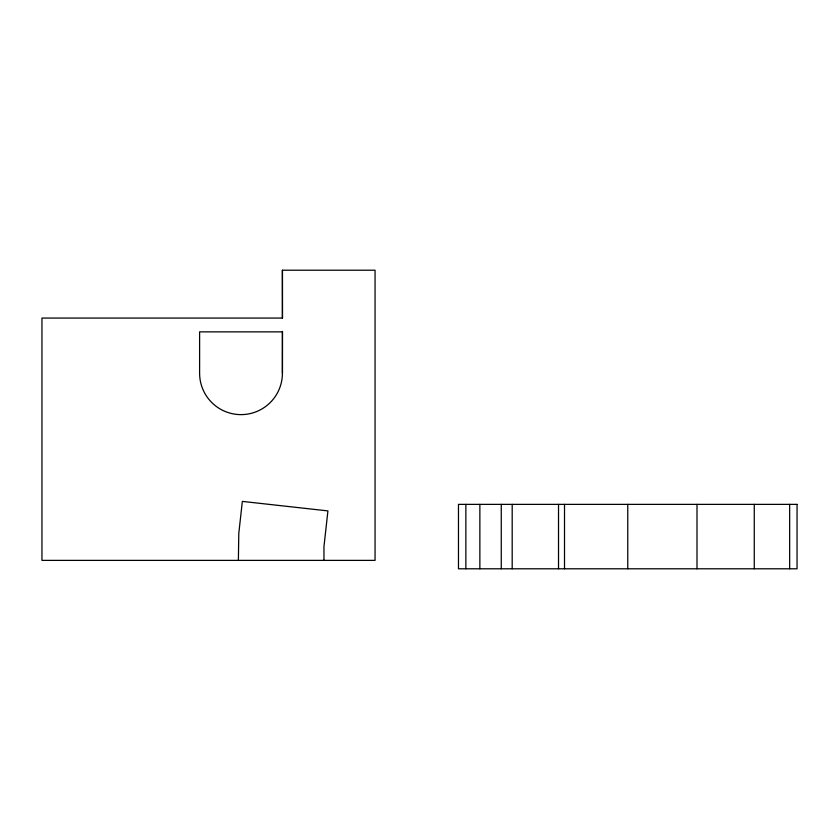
<?xml version="1.0" encoding="UTF-8"?>
<svg xmlns="http://www.w3.org/2000/svg" width="839" height="839" viewBox="0 0 839 839"><rect width="100%" height="100%" fill="white"/><g stroke="black" fill="none" stroke-linecap="round" stroke-linejoin="round"><path stroke-width="1.26" d="M282.418 373.208L282.418 331.866L199.609 331.866L199.609 373.208A41.405 41.405 0 0 0 241.013 414.623A41.405 41.405 0 0 0 282.418 373.208L282.47 331.426M282.481 318.369L282.418 270.21L375.054 270.21L375.054 560.379L41.95 560.379L41.95 318.065L282.418 318.065L282.418 270.21M238.381 560.379L238.79 533.405L242.345 501.397L327.923 510.909L323.959 546.577L323.959 560.379M789.656 504.375L789.656 568.79M754.261 504.375L754.261 568.79M696.999 504.375L696.999 568.79M627.761 504.375L627.761 568.79M564.511 504.375L564.511 568.79M558.522 504.375L558.522 568.79M512.189 504.375L512.189 568.79M501.261 504.375L501.261 568.79M479.866 504.375L479.866 568.79M465.865 504.375L465.865 568.79M797.05 504.375L458.472 504.375L458.472 568.79L797.05 568.79L797.05 504.375"/></g></svg>
